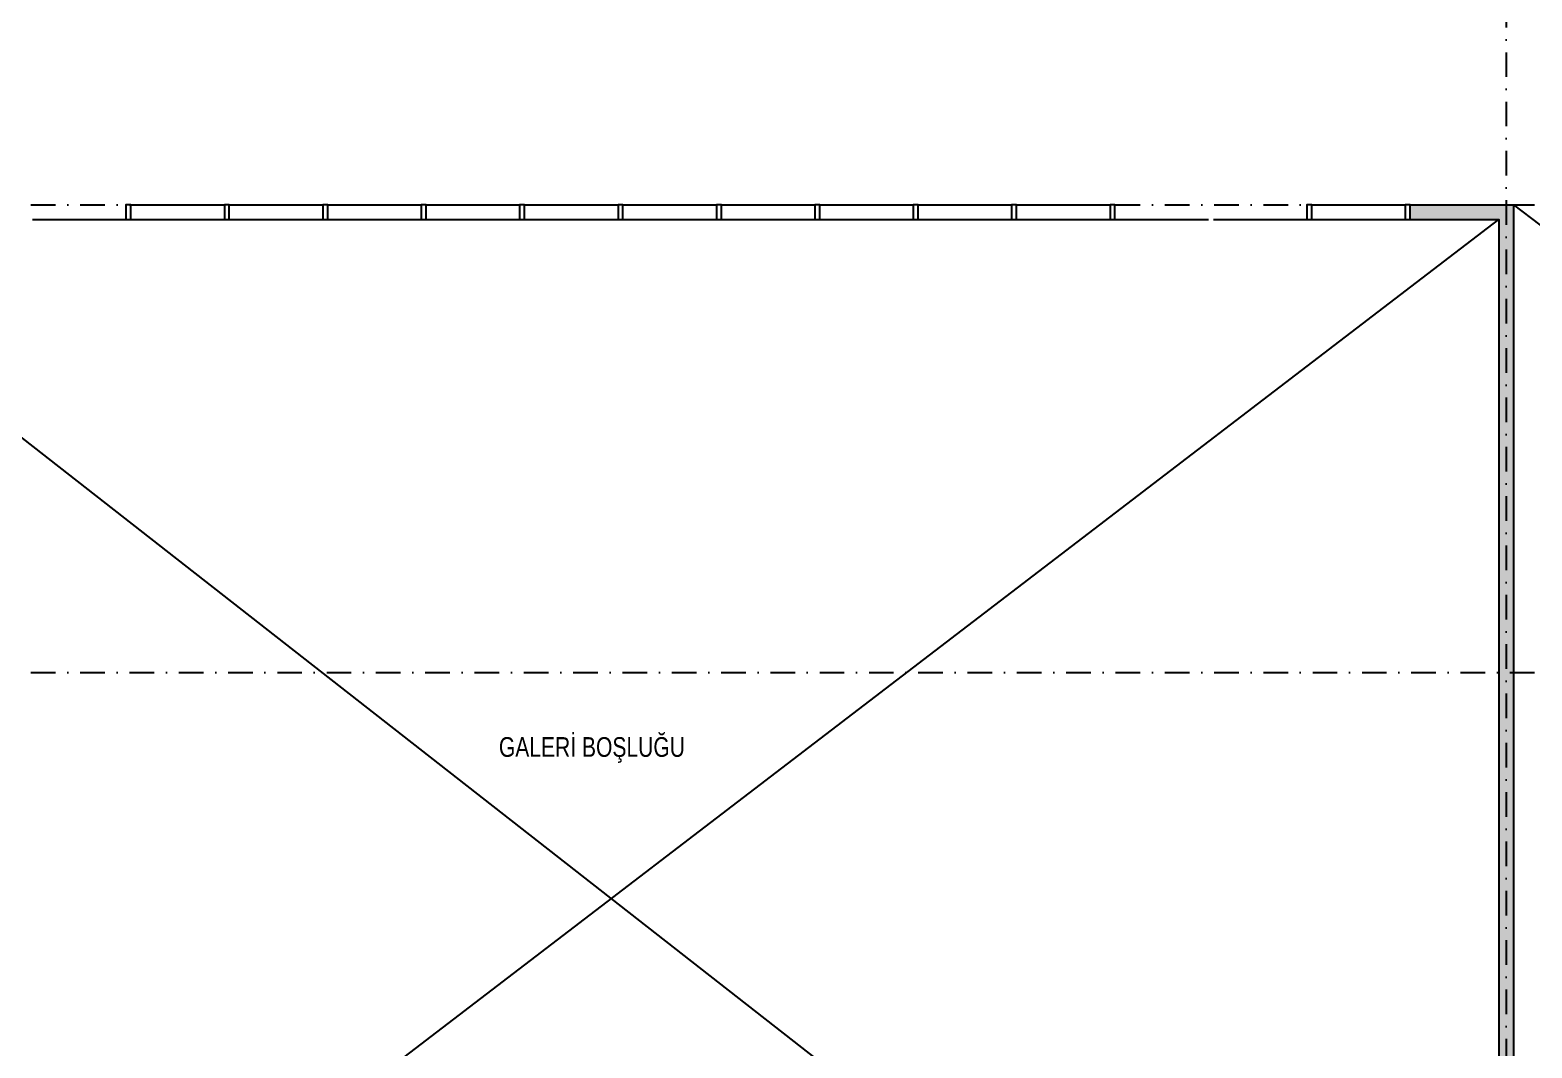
# Model space of a CAD drawing. Header units: centimetres. Extents: x 26569 to 160723, y -3143 to 14565.
# Drawn here: x 82341 to 83867, y 2132 to 3166 of the extents above; entities that cross this region are included whole.
import ezdxf

# ---------------------------------------------------------------- set-up
doc = ezdxf.new("R2010")
doc.units = ezdxf.units.CM
doc.header["$LTSCALE"] = 100
doc.linetypes.add('DASHDOT2', pattern=[0.5, 0.25, -0.125, 0, -0.125])
for name, color, linetype in [('A-ANNO-GRID', 155, 'DASHDOT2'), ('A-ANNO-TEXT', 50, 'Continuous'), ('A-ELEV-04', 250, 'Continuous'), ('A-GLAZ-FRME', 12, 'Continuous'), ('A-GLAZ-FULL', 130, 'Continuous'), ('A-GLAZ-SILL', 8, 'Continuous'), ('A-WALL', 134, 'Continuous'), ('A-WALL-HTCH', 8, 'Continuous')]:
    doc.layers.add(name, color=color, linetype=linetype)
doc.styles.add('Fields_100', font='act_simplex.shx', dxfattribs={"width": 0.8, "height": 20})

msp = doc.modelspace()

# ---------------------------------------------------------------- hatches: boundary and pattern name
at = {"layer": 'A-WALL-HTCH'}
h = msp.add_hatch(dxfattribs=at)
h.set_pattern_fill('DASH', color=256)
h.set_pattern_definition([(0, (75105.6698, 54361.057), (3.175, 3.175), [3.175, -3.175])])
h.paths.add_polyline_path([(83743.36, 2988.62), (83848.36, 2988.62), (83848.36, 1608.62), (83833.36, 1608.62), (83833.36, 2973.62), (83743.36, 2973.62)])

# ---------------------------------------------------------------- linework, layer by layer
at = {"layer": 'A-ANNO-GRID'}
for p, q in [((83840.86, 8203.62), (83840.86, 1408.62)), ((76981.01, 2988.62), (98785.86, 2988.62)), ((76981.01, 2513.62), (98785.86, 2513.62))]:
    msp.add_line(p, q, dxfattribs=at)
at = {"layer": 'A-ELEV-04'}
for p, q in [((83848.36, 2988.62), (85633.36, 1628.57)), ((82048.36, 1608.62), (83833.36, 2973.62)), ((82048.36, 2973.62), (83795.86, 1608.62))]:
    msp.add_line(p, q, dxfattribs=at)
at = {"layer": 'A-GLAZ-FRME'}
for points in [[(82438.36, 2973.59), (82443.36, 2973.59), (82443.36, 2988.59), (82438.36, 2988.59)], [(82538.36, 2973.59), (82543.36, 2973.59), (82543.36, 2988.59), (82538.36, 2988.59)], [(82638.36, 2973.59), (82643.36, 2973.59), (82643.36, 2988.59), (82638.36, 2988.59)], [(82738.36, 2973.59), (82743.36, 2973.59), (82743.36, 2988.59), (82738.36, 2988.59)], [(82838.36, 2973.59), (82843.36, 2973.59), (82843.36, 2988.59), (82838.36, 2988.59)], [(82938.36, 2973.59), (82943.36, 2973.59), (82943.36, 2988.59), (82938.36, 2988.59)], [(83038.36, 2973.59), (83043.36, 2973.59), (83043.36, 2988.59), (83038.36, 2988.59)], [(83138.36, 2973.59), (83143.36, 2973.59), (83143.36, 2988.59), (83138.36, 2988.59)], [(83238.36, 2973.59), (83243.36, 2973.59), (83243.36, 2988.59), (83238.36, 2988.59)], [(83338.36, 2973.59), (83343.36, 2973.59), (83343.36, 2988.59), (83338.36, 2988.59)], [(83438.36, 2973.59), (83443.36, 2973.59), (83443.36, 2988.59), (83438.36, 2988.59)], [(83638.36, 2973.59), (83643.36, 2973.59), (83643.36, 2988.59), (83638.36, 2988.59)], [(83738.36, 2973.59), (83743.36, 2973.59), (83743.36, 2988.59), (83738.36, 2988.59)]]:
    msp.add_lwpolyline(points, close=True, dxfattribs=at)
at = {"layer": 'A-GLAZ-FULL'}
for p, q in [((82443.36, 2988.59), (82538.36, 2988.59)), ((82543.36, 2988.59), (82638.36, 2988.59)), ((82643.36, 2988.59), (82738.36, 2988.59)), ((82743.36, 2988.59), (82838.36, 2988.59)), ((82843.36, 2988.59), (82938.36, 2988.59)), ((82943.36, 2988.59), (83038.36, 2988.59)), ((83043.36, 2988.59), (83138.36, 2988.59)), ((83143.36, 2988.59), (83238.36, 2988.59)), ((83243.36, 2988.59), (83338.36, 2988.59)), ((83343.36, 2988.59), (83438.36, 2988.59)), ((83643.36, 2988.59), (83738.36, 2988.59))]:
    msp.add_line(p, q, dxfattribs=at)
at = {"layer": 'A-GLAZ-SILL'}
for p, q in [((82343.36, 2973.62), (82438.36, 2973.62)), ((82443.36, 2973.62), (82538.36, 2973.62)), ((82543.36, 2973.62), (82638.36, 2973.62)), ((82643.36, 2973.62), (82738.36, 2973.62)), ((82743.36, 2973.62), (82838.36, 2973.62)), ((82843.36, 2973.62), (82938.36, 2973.62)), ((82943.36, 2973.62), (83038.36, 2973.62)), ((83043.36, 2973.62), (83138.36, 2973.62)), ((83143.36, 2973.62), (83238.36, 2973.62)), ((83243.36, 2973.62), (83338.36, 2973.62)), ((83343.36, 2973.62), (83438.36, 2973.62)), ((83443.36, 2973.62), (83538.36, 2973.62)), ((83543.36, 2973.62), (83638.36, 2973.62)), ((83643.36, 2973.62), (83738.36, 2973.62))]:
    msp.add_line(p, q, dxfattribs=at)
at = {"layer": 'A-WALL'}
for points in [[(83743.36, 2988.62), (83848.36, 2988.62), (83848.36, 1608.62)], [(83743.36, 2973.62), (83743.36, 2988.62)], [(83743.36, 2973.62), (83833.36, 2973.62), (83833.36, 1608.62)]]:
    msp.add_lwpolyline(points, dxfattribs=at)

# ---------------------------------------------------------------- texts
at = {"layer": 'A-ANNO-TEXT', "insert": (82911.84, 2447.94), "char_height": 20, "attachment_point": 2, "style": 'Fields_100'}
msp.add_mtext_dynamic_manual_height_columns('GALERİ BOŞLUĞU', width=436.6649, gutter_width=100, heights=[0], dxfattribs=at)

doc.saveas('drawing.dxf')
